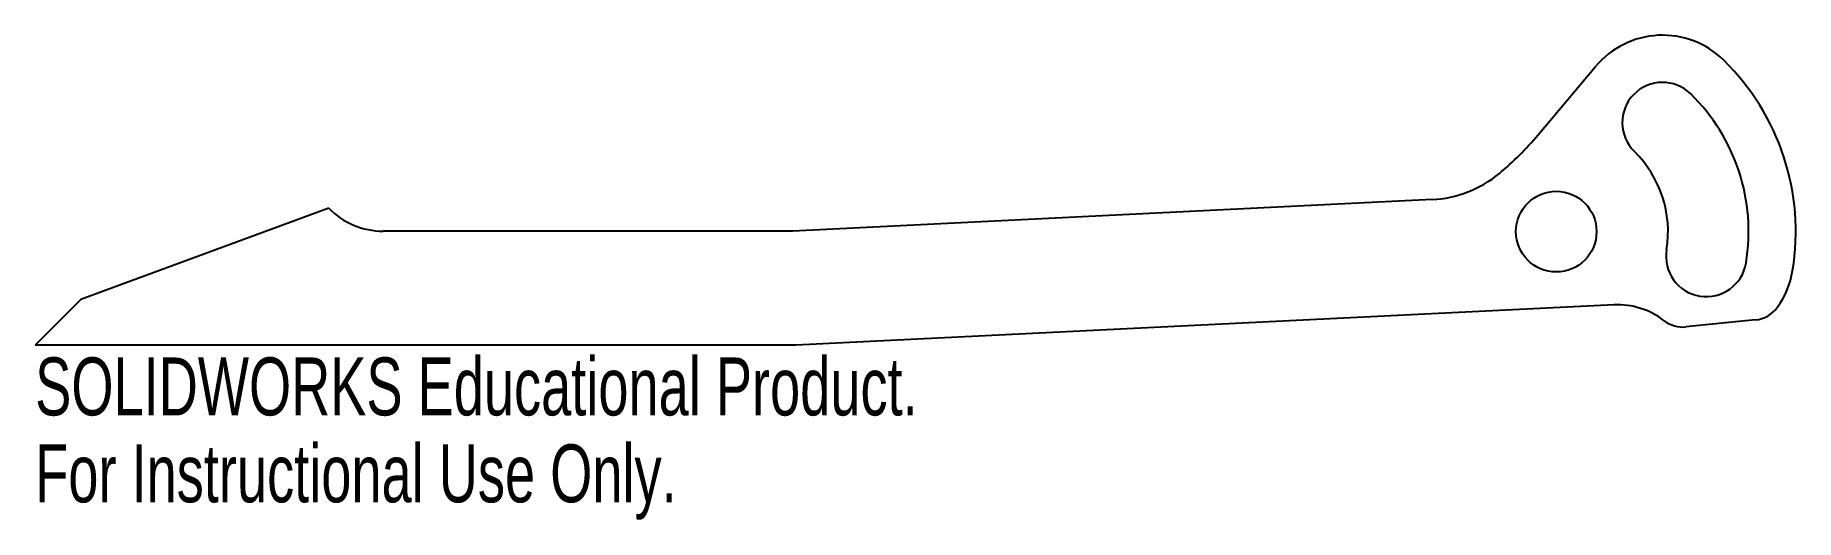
# Model space of a CAD drawing. Header units: inches. Extents: x -16.15 to -10.36, y -0.57 to 1.02.
import ezdxf

# ---------------------------------------------------------------- set-up
doc = ezdxf.new("R2010")
doc.units = ezdxf.units.IN
doc.header["$MEASUREMENT"] = 0
doc.styles.add('SLDTEXTSTYLE0', font='TXT', dxfattribs={"width": 0.7})

msp = doc.modelspace()

# ---------------------------------------------------------------- linework, layer by layer
at = {"color": 7, "linetype": 'Continuous', "lineweight": 25}
for p, q in [((-11.2092, 0.6907), (-11.0198, 0.916)), ((-11.5572, 0.4785), (-13.6584, 0.375)), ((-15.1842, 0.45), (-15.9992, 0.15)), ((-13.6584, 0.375), (-15.0056, 0.375)), ((-15.9992, 0.15), (-16.1492, 0)), ((-10.9593, 0.1325), (-13.6492, 0)), ((-10.4939, 0.0831), (-10.7233, 0.0604)), ((-13.6492, 0), (-16.1492, 0))]:
    msp.add_line(p, q, dxfattribs=at)
msp.add_circle((-11.1492, 0.3735), 0.1325, dxfattribs=at)
for centre, radius, start, end in [((-10.7997, 0.7311), 0.2875, 45.65755, 139.95877), ((-11.1492, 0.3735), 0.7875, 350.65755, 45.65755), ((-10.7997, 0.7311), 0.1325, 45.65755, 225.65755), ((-11.1492, 0.3735), 0.6325, 350.65755, 45.65755), ((-11.9748, 1.334), 1, 309.69054, 319.95877), ((-11.1492, 0.3735), 0.3675, 350.65755, 45.65755), ((-11.5756, 0.8531), 0.375, 272.82064, 309.69054), ((-15.0056, 0.625), 0.25, 224.427, 270), ((-10.6558, 0.2923), 0.1325, 170.65755, 350.65755), ((-10.6558, 0.2923), 0.2875, 324.19727, 350.65755), ((-10.947, -0.1172), 0.25, 52.33754, 92.82064), ((-10.5038, 0.1826), 0.1, 275.65755, 324.19727), ((-10.7331, 0.1599), 0.1, 232.33754, 275.65755)]:
    msp.add_arc(centre, radius, start, end, dxfattribs=at)

# ---------------------------------------------------------------- texts
at = {"color": 7, "linetype": 'Continuous', "char_height": 0.1903, "attachment_point": 1, "style": 'SLDTEXTSTYLE0'}
for s, insert in [('SOLIDWORKS Educational Product.', (-16.1492, -0.0401)), ('For Instructional Use Only.', (-16.1492, -0.3256))]:
    msp.add_mtext(s, dxfattribs=dict(at, insert=insert))

doc.saveas('drawing.dxf')
